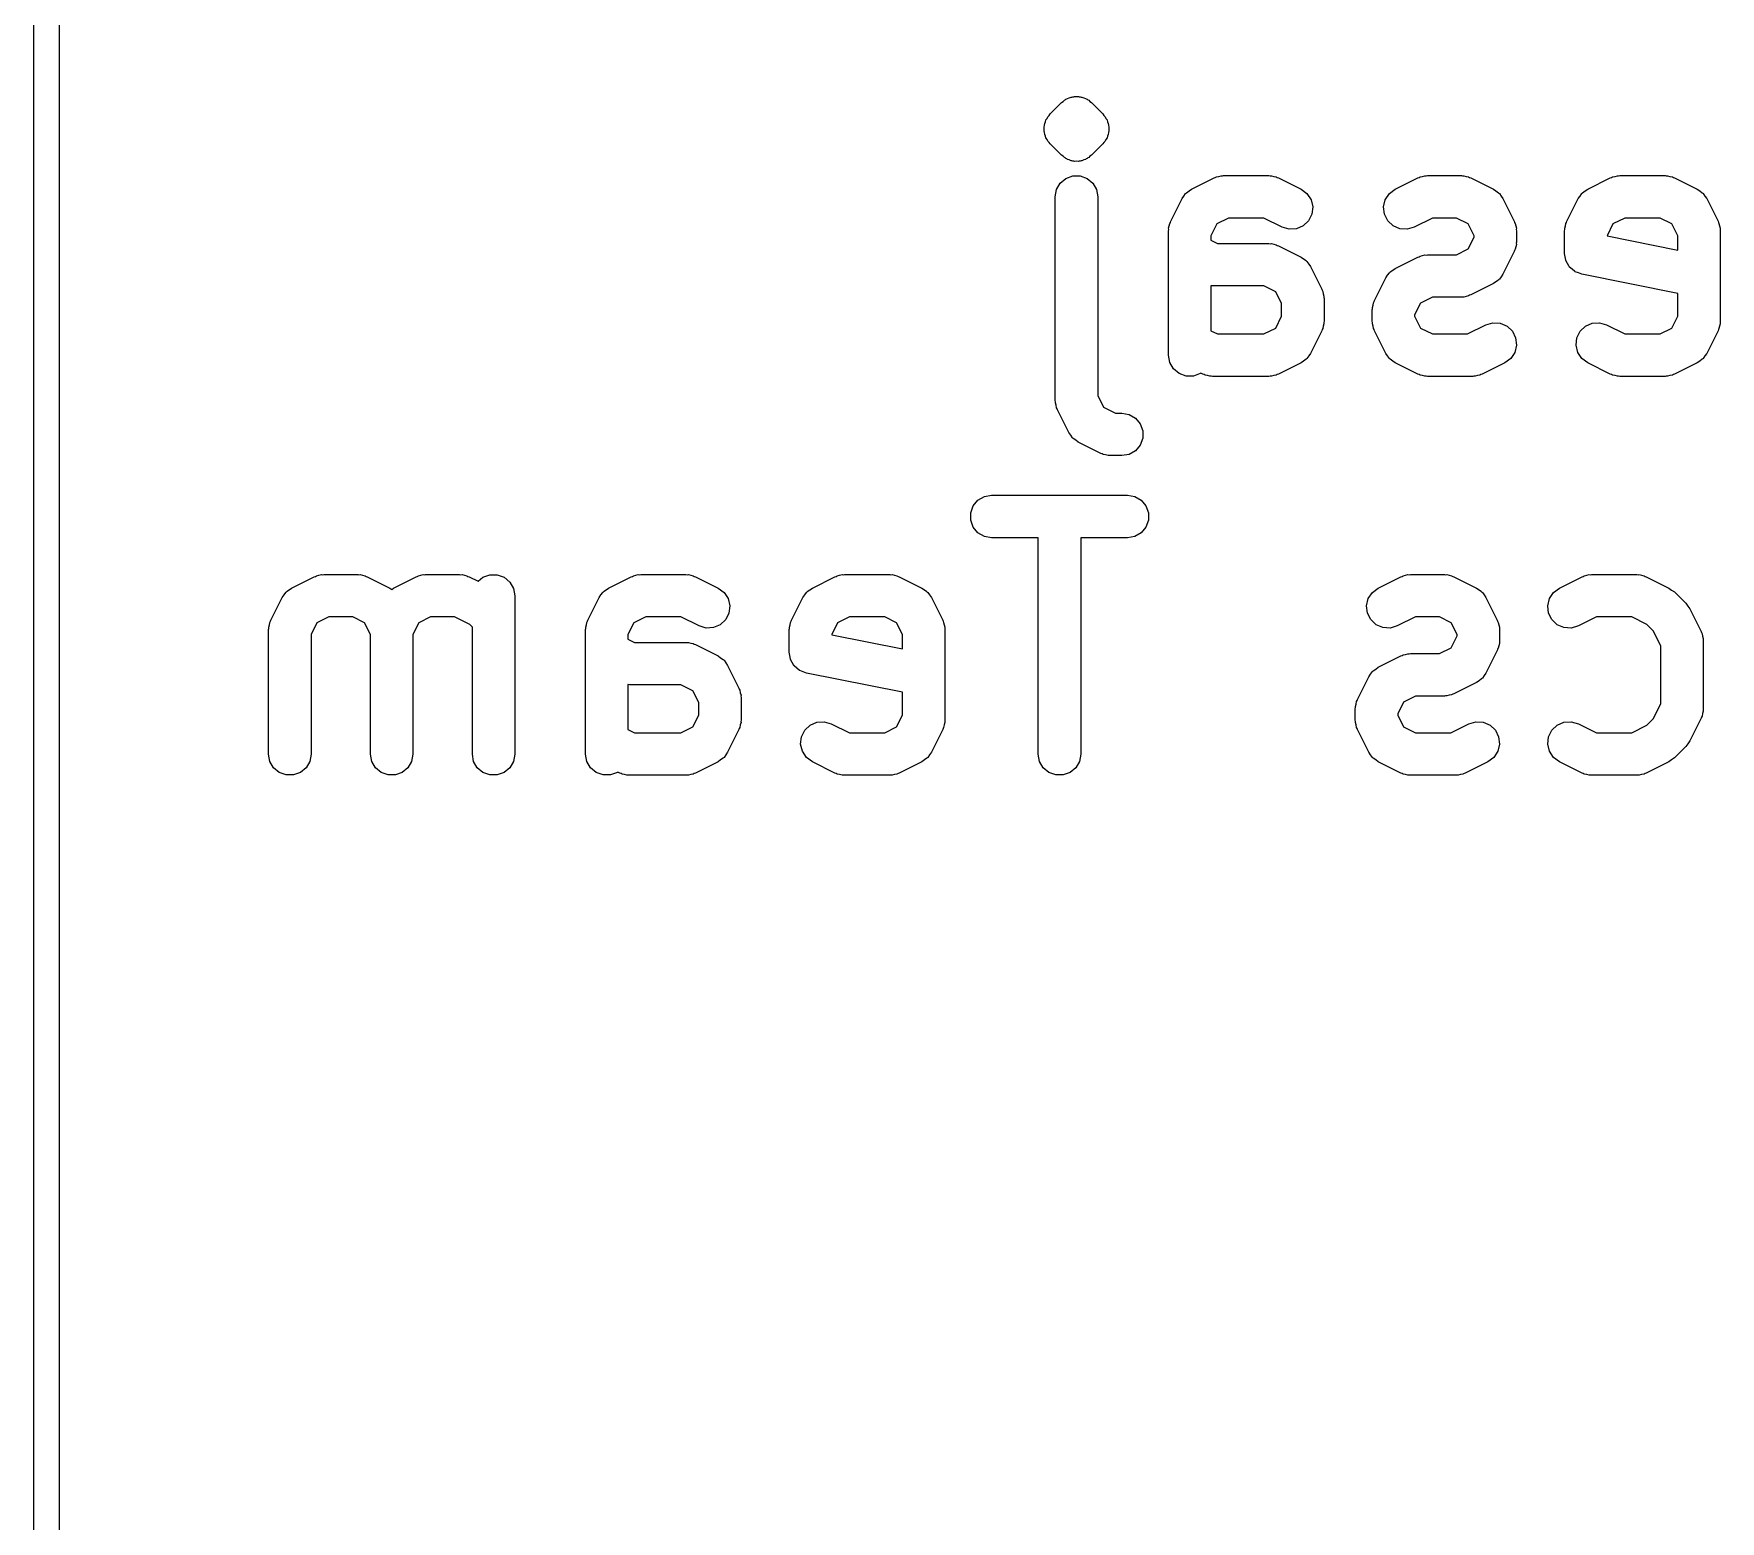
# Model space of a CAD drawing. Extents: x -0.1 to 50.1, y -70.1 to 0.1.
# Drawn here: x 9.43 to 19.36, y -17.45 to -8.69 of the extents above; entities that cross this region are included whole.
import ezdxf

# ---------------------------------------------------------------- set-up
doc = ezdxf.new("R2010")
doc.units = 0
doc.header["$MEASUREMENT"] = 0
doc.layers.add('BLACK', color=7, linetype='CONTINUOUS')

msp = doc.modelspace()

# ---------------------------------------------------------------- linework, layer by layer
at = {"layer": 'BLACK', "linetype": 'CONTINUOUS'}
for p, q in [((9.425, -17.9946), (9.425, -2.79344)), ((9.575, -2.80452), (9.575, -18.0066)), ((15.4116, -9.16161), (15.4783, -9.09494)), ((15.4783, -9.09494), (15.4872, -9.08867)), ((15.4872, -9.08867), (15.495, -9.08094)), ((15.495, -9.08094), (15.5, -9.07861)), ((15.5, -9.07861), (15.5042, -9.07508)), ((15.5042, -9.07508), (15.5093, -9.0732)), ((15.5093, -9.0732), (15.5138, -9.07004)), ((15.5138, -9.07004), (15.5244, -9.06721)), ((15.5244, -9.06721), (15.5343, -9.06259)), ((15.5343, -9.06259), (15.5398, -9.06211)), ((15.5398, -9.06211), (15.545, -9.06023)), ((15.545, -9.06023), (15.5505, -9.06023)), ((15.5505, -9.06023), (15.5558, -9.05881)), ((15.5558, -9.05881), (15.5667, -9.05976)), ((15.5667, -9.05976), (15.5776, -9.05881)), ((15.5776, -9.05881), (15.5829, -9.06023)), ((15.5829, -9.06023), (15.5884, -9.06023)), ((15.5884, -9.06023), (15.5935, -9.06211)), ((15.5935, -9.06211), (15.599, -9.06259)), ((15.599, -9.06259), (15.6089, -9.06721)), ((15.6089, -9.06721), (15.6195, -9.07004)), ((15.6195, -9.07004), (15.624, -9.0732)), ((15.624, -9.0732), (15.6292, -9.07508)), ((15.6292, -9.07508), (15.6334, -9.07861)), ((15.6334, -9.07861), (15.6384, -9.08094)), ((15.6384, -9.08094), (15.6461, -9.08868)), ((15.6461, -9.08868), (15.6551, -9.09494)), ((15.6551, -9.09494), (15.7217, -9.16161)), ((15.3755, -9.23911), (15.3783, -9.22854)), ((15.3783, -9.22854), (15.3793, -9.21765)), ((15.3793, -9.21765), (15.3839, -9.20774)), ((15.3839, -9.20774), (15.3867, -9.19717)), ((15.3867, -9.19717), (15.393, -9.18821)), ((15.393, -9.18821), (15.3976, -9.1783)), ((15.3976, -9.1783), (15.4053, -9.17057)), ((15.4053, -9.17057), (15.4116, -9.16161)), ((15.7217, -9.16161), (15.728, -9.17057)), ((15.728, -9.17057), (15.7357, -9.1783)), ((15.7357, -9.1783), (15.7403, -9.18821)), ((15.7403, -9.18821), (15.7466, -9.19717)), ((15.7466, -9.19717), (15.7495, -9.20774)), ((15.7495, -9.20774), (15.7541, -9.21765)), ((15.7541, -9.21765), (15.755, -9.22854)), ((15.755, -9.22854), (15.7579, -9.23911)), ((15.3764, -9.25), (15.3755, -9.23911)), ((15.3755, -9.26089), (15.3764, -9.25)), ((15.3783, -9.27146), (15.3755, -9.26089)), ((15.3793, -9.28235), (15.3783, -9.27146)), ((15.3839, -9.29226), (15.3793, -9.28235)), ((15.3867, -9.30283), (15.3839, -9.29226)), ((15.393, -9.31179), (15.3867, -9.30283)), ((15.3976, -9.3217), (15.393, -9.31179)), ((15.4053, -9.32943), (15.3976, -9.3217)), ((15.4116, -9.33839), (15.4053, -9.32943)), ((15.728, -9.32943), (15.7217, -9.33839)), ((15.7357, -9.3217), (15.728, -9.32943)), ((15.7403, -9.31179), (15.7357, -9.3217)), ((15.7466, -9.30283), (15.7403, -9.31179)), ((15.7495, -9.29226), (15.7466, -9.30283)), ((15.7541, -9.28235), (15.7495, -9.29226)), ((15.755, -9.27146), (15.7541, -9.28235)), ((15.7579, -9.2609), (15.755, -9.27146)), ((15.7579, -9.23911), (15.7569, -9.25)), ((15.7569, -9.25), (15.7579, -9.2609)), ((15.4783, -9.40505), (15.4116, -9.33839)), ((15.4872, -9.41133), (15.4783, -9.40505)), ((15.495, -9.41906), (15.4872, -9.41133)), ((15.5, -9.42138), (15.495, -9.41906)), ((15.5042, -9.42492), (15.5, -9.42138)), ((15.5093, -9.4268), (15.5042, -9.42492)), ((15.5138, -9.42995), (15.5093, -9.4268)), ((15.5244, -9.43279), (15.5138, -9.42995)), ((15.5343, -9.43741), (15.5244, -9.43279)), ((15.6089, -9.43279), (15.599, -9.43741)), ((15.6195, -9.42996), (15.6089, -9.43279)), ((15.624, -9.4268), (15.6195, -9.42996)), ((15.6292, -9.42492), (15.624, -9.4268)), ((15.6334, -9.42138), (15.6292, -9.42492)), ((15.6384, -9.41906), (15.6334, -9.42138)), ((15.6461, -9.41133), (15.6384, -9.41906)), ((15.6551, -9.40505), (15.6461, -9.41133)), ((15.7217, -9.33839), (15.6551, -9.40505)), ((15.5042, -9.54175), (15.545, -9.5269)), ((15.5398, -9.43788), (15.5343, -9.43741)), ((15.545, -9.43977), (15.5398, -9.43788)), ((15.5505, -9.43977), (15.545, -9.43977)), ((15.545, -9.5269), (15.5884, -9.5269)), ((15.5558, -9.44119), (15.5505, -9.43977)), ((15.5667, -9.44024), (15.5558, -9.44119)), ((15.5776, -9.44119), (15.5667, -9.44024)), ((15.5829, -9.43977), (15.5776, -9.44119)), ((15.5884, -9.43977), (15.5829, -9.43977)), ((15.5935, -9.43789), (15.5884, -9.43977)), ((15.5884, -9.5269), (15.6292, -9.54175)), ((15.599, -9.43741), (15.5935, -9.43789)), ((16.3843, -9.53614), (16.3906, -9.53254)), ((16.3906, -9.53254), (16.405, -9.52999)), ((16.405, -9.52999), (16.419, -9.52582)), ((16.419, -9.52582), (16.4262, -9.52625)), ((16.4262, -9.52625), (16.4333, -9.525)), ((16.4333, -9.525), (16.7, -9.525)), ((16.7, -9.525), (16.7071, -9.52625)), ((16.7071, -9.52625), (16.7143, -9.52582)), ((16.7143, -9.52582), (16.7283, -9.52999)), ((16.7283, -9.52999), (16.7428, -9.53254)), ((16.7428, -9.53254), (16.749, -9.53614)), ((17.5843, -9.53614), (17.5906, -9.53254)), ((17.5906, -9.53254), (17.605, -9.52999)), ((17.605, -9.52999), (17.619, -9.52582)), ((17.619, -9.52582), (17.6262, -9.52625)), ((17.6262, -9.52625), (17.6333, -9.525)), ((17.6333, -9.525), (17.8333, -9.525)), ((17.8333, -9.525), (17.8404, -9.52625)), ((17.8404, -9.52625), (17.8476, -9.52582)), ((17.8476, -9.52582), (17.8617, -9.52999)), ((17.8617, -9.52999), (17.8761, -9.53254)), ((17.8761, -9.53254), (17.8823, -9.53614)), ((18.7177, -9.53614), (18.7239, -9.53254)), ((18.7239, -9.53254), (18.7383, -9.52999)), ((18.7383, -9.52999), (18.7524, -9.52582)), ((18.7524, -9.52582), (18.7596, -9.52625)), ((18.7596, -9.52625), (18.7667, -9.525)), ((18.7667, -9.525), (19.0333, -9.525)), ((19.0333, -9.525), (19.0404, -9.52625)), ((19.0404, -9.52625), (19.0476, -9.52582)), ((19.0476, -9.52582), (19.0617, -9.52999)), ((19.0617, -9.52999), (19.0761, -9.53254)), ((19.0761, -9.53254), (19.0823, -9.53614)), ((15.4417, -9.65), (15.4492, -9.60725)), ((15.4492, -9.60725), (15.4709, -9.56965)), ((15.4709, -9.56965), (15.5042, -9.54175)), ((15.6292, -9.54175), (15.6624, -9.56965)), ((15.6624, -9.56965), (15.6841, -9.60725)), ((15.6841, -9.60725), (15.6917, -9.65)), ((16.1991, -9.64604), (16.2092, -9.63072)), ((16.2092, -9.63072), (16.212, -9.62867)), ((16.212, -9.62867), (16.2141, -9.6259)), ((16.2141, -9.6259), (16.2294, -9.61579)), ((16.2294, -9.61579), (16.2441, -9.60486)), ((16.2441, -9.60486), (16.3774, -9.5382)), ((16.3774, -9.5382), (16.3843, -9.53614)), ((16.749, -9.53614), (16.7559, -9.5382)), ((16.7559, -9.5382), (16.8892, -9.60486)), ((16.8892, -9.60486), (16.9241, -9.63072)), ((16.9241, -9.63072), (16.948, -9.66695)), ((17.3853, -9.66695), (17.4092, -9.63072)), ((17.4092, -9.63072), (17.4441, -9.60486)), ((17.4441, -9.60486), (17.5774, -9.5382)), ((17.5774, -9.5382), (17.5843, -9.53614)), ((17.8823, -9.53614), (17.8892, -9.5382)), ((17.8892, -9.5382), (18.0226, -9.60486)), ((18.0226, -9.60486), (18.0373, -9.61579)), ((18.0373, -9.61579), (18.0526, -9.6259)), ((18.0526, -9.6259), (18.0547, -9.62867)), ((18.0547, -9.62867), (18.0574, -9.63072)), ((18.0574, -9.63072), (18.0675, -9.64604)), ((18.5325, -9.64604), (18.5426, -9.63072)), ((18.5426, -9.63072), (18.5453, -9.62867)), ((18.5453, -9.62867), (18.5474, -9.6259)), ((18.5474, -9.6259), (18.5627, -9.61579)), ((18.5627, -9.61579), (18.5774, -9.60486)), ((18.5774, -9.60486), (18.7108, -9.5382)), ((18.7108, -9.5382), (18.7177, -9.53614)), ((19.0823, -9.53614), (19.0892, -9.5382)), ((19.0892, -9.5382), (19.2226, -9.60486)), ((19.2226, -9.60486), (19.2373, -9.61579)), ((19.2373, -9.61579), (19.2526, -9.6259)), ((19.2526, -9.6259), (19.2547, -9.62867)), ((19.2547, -9.62867), (19.2574, -9.63072)), ((19.2574, -9.63072), (19.2675, -9.64604)), ((15.4417, -10.85), (15.4417, -9.65)), ((15.6917, -9.65), (15.6917, -10.8205)), ((16.1215, -9.7941), (16.1882, -9.66076)), ((16.1882, -9.66076), (16.1991, -9.64604)), ((16.948, -9.66695), (16.9581, -9.70918)), ((16.9581, -9.70918), (16.9531, -9.7523)), ((17.3752, -9.70918), (17.3853, -9.66695)), ((17.3802, -9.7523), (17.3752, -9.70918)), ((18.0675, -9.64604), (18.0785, -9.66076)), ((18.0785, -9.66076), (18.1451, -9.7941)), ((18.4549, -9.7941), (18.5215, -9.66076)), ((18.5215, -9.66076), (18.5325, -9.64604)), ((19.2675, -9.64604), (19.2785, -9.66076)), ((19.2785, -9.66076), (19.3451, -9.7941)), ((16.1092, -9.83571), (16.1133, -9.82167)), ((16.1133, -9.82167), (16.1159, -9.80725)), ((16.1159, -9.80725), (16.1195, -9.801)), ((16.1195, -9.801), (16.1215, -9.7941)), ((16.3932, -9.80984), (16.3583, -9.87951)), ((16.4628, -9.775), (16.3932, -9.80984)), ((16.6705, -9.775), (16.4628, -9.775)), ((16.7774, -9.82847), (16.6705, -9.775)), ((16.819, -9.84085), (16.7774, -9.82847)), ((16.9022, -9.82098), (16.8624, -9.83825)), ((16.9337, -9.79113), (16.9022, -9.82098)), ((16.9531, -9.7523), (16.9337, -9.79113)), ((17.3996, -9.79113), (17.3802, -9.7523)), ((17.4311, -9.82098), (17.3996, -9.79113)), ((17.471, -9.83824), (17.4311, -9.82098)), ((17.5559, -9.82847), (17.5143, -9.84085)), ((17.6628, -9.775), (17.5559, -9.82847)), ((17.8038, -9.775), (17.6628, -9.775)), ((17.8735, -9.80984), (17.8038, -9.775)), ((17.9083, -9.87951), (17.8735, -9.80984)), ((18.1451, -9.7941), (18.1472, -9.801)), ((18.1472, -9.801), (18.1508, -9.80725)), ((18.1508, -9.80725), (18.1533, -9.82167)), ((18.1533, -9.82167), (18.1575, -9.83571)), ((18.4425, -9.83571), (18.4467, -9.82167)), ((18.4467, -9.82167), (18.4492, -9.80725)), ((18.4492, -9.80725), (18.4528, -9.801)), ((18.4528, -9.801), (18.4549, -9.7941)), ((18.7265, -9.80984), (18.6917, -9.87951)), ((18.7962, -9.775), (18.7265, -9.80984)), ((19.0038, -9.775), (18.7962, -9.775)), ((19.0735, -9.80984), (19.0038, -9.775)), ((19.1083, -9.87951), (19.0735, -9.80984)), ((19.3451, -9.7941), (19.3472, -9.801)), ((19.3472, -9.801), (19.3508, -9.80725)), ((19.3508, -9.80725), (19.3533, -9.82167)), ((19.3533, -9.82167), (19.3575, -9.83571)), ((16.1083, -9.85), (16.1096, -9.8429)), ((16.1083, -10.5833), (16.1083, -9.85)), ((16.1096, -9.8429), (16.1092, -9.83571)), ((16.3583, -9.87951), (16.3583, -9.90608)), ((16.3583, -9.90608), (16.3962, -9.925)), ((16.3962, -9.925), (16.7, -9.925)), ((16.7, -9.925), (16.7071, -9.92625)), ((16.7071, -9.92625), (16.7143, -9.92582)), ((16.7143, -9.92582), (16.7283, -9.92999)), ((16.7283, -9.92999), (16.7428, -9.93254)), ((16.7428, -9.93254), (16.749, -9.93614)), ((16.8624, -9.83825), (16.819, -9.84085)), ((17.5143, -9.84085), (17.471, -9.83824)), ((17.8735, -9.95683), (17.9083, -9.88716)), ((17.9083, -9.88716), (17.9083, -9.87951)), ((18.1575, -9.93096), (18.1533, -9.94499)), ((18.1575, -9.83571), (18.1571, -9.84291)), ((18.1571, -9.84291), (18.1583, -9.85)), ((18.1583, -9.91667), (18.1571, -9.92376)), ((18.1571, -9.92376), (18.1575, -9.93096)), ((18.1583, -9.85), (18.1583, -9.91667)), ((18.4417, -9.85), (18.4429, -9.8429)), ((18.4417, -9.98333), (18.4417, -9.85)), ((18.4429, -9.8429), (18.4425, -9.83571)), ((18.6917, -9.87951), (18.6917, -9.88086)), ((18.6917, -9.88086), (19.1083, -9.96419)), ((19.1083, -9.96419), (19.1083, -9.87951)), ((19.3575, -9.83571), (19.3571, -9.84291)), ((19.3571, -9.84291), (19.3583, -9.85)), ((19.3583, -9.85), (19.3583, -10.3833)), ((16.749, -9.93614), (16.7559, -9.9382)), ((16.7559, -9.9382), (16.8892, -10.0049)), ((16.8892, -10.0049), (16.904, -10.0158)), ((16.904, -10.0158), (16.9193, -10.0259)), ((16.9193, -10.0259), (16.9213, -10.0287)), ((16.9213, -10.0287), (16.9241, -10.0307)), ((16.9241, -10.0307), (16.9342, -10.046)), ((17.4441, -10.0715), (17.5774, -10.0049)), ((17.5774, -10.0049), (17.5843, -10.0028)), ((17.5843, -10.0028), (17.5906, -9.9992)), ((17.5906, -9.9992), (17.605, -9.99666)), ((17.605, -9.99666), (17.619, -9.99249)), ((17.619, -9.99249), (17.6262, -9.99292)), ((17.6262, -9.99292), (17.6333, -9.99167)), ((17.6333, -9.99167), (17.8038, -9.99167)), ((17.8038, -9.99167), (17.8735, -9.95683)), ((18.1451, -9.97257), (18.0785, -10.1059)), ((18.1472, -9.96566), (18.1451, -9.97257)), ((18.1508, -9.95942), (18.1472, -9.96566)), ((18.1533, -9.94499), (18.1508, -9.95942)), ((18.4452, -10.0033), (18.4417, -9.98333)), ((18.4483, -10.0234), (18.4452, -10.0033)), ((18.449, -10.0247), (18.4483, -10.0234)), ((18.4492, -10.0261), (18.449, -10.0247)), ((18.4594, -10.0437), (18.4492, -10.0261)), ((16.9342, -10.046), (16.9451, -10.0608)), ((16.9451, -10.0608), (17.0118, -10.1941)), ((17.3215, -10.2608), (17.3882, -10.1274)), ((17.3882, -10.1274), (17.3991, -10.1127)), ((17.3991, -10.1127), (17.4092, -10.0974)), ((17.4092, -10.0974), (17.412, -10.0953)), ((17.412, -10.0953), (17.4141, -10.0926)), ((17.4141, -10.0926), (17.4294, -10.0825)), ((17.4294, -10.0825), (17.4441, -10.0715)), ((18.0675, -10.1206), (18.0574, -10.1359)), ((18.0785, -10.1059), (18.0675, -10.1206)), ((18.4691, -10.0615), (18.4594, -10.0437)), ((18.4702, -10.0624), (18.4691, -10.0615)), ((18.4709, -10.0637), (18.4702, -10.0624)), ((18.4864, -10.0767), (18.4709, -10.0637)), ((18.5017, -10.0901), (18.4864, -10.0767)), ((18.5031, -10.0907), (18.5017, -10.0901)), ((18.5042, -10.0916), (18.5031, -10.0907)), ((18.5232, -10.0985), (18.5042, -10.0916)), ((18.5422, -10.1059), (18.5232, -10.0985)), ((19.1083, -10.2191), (18.5422, -10.1059)), ((16.3596, -10.1737), (16.3583, -10.1738)), ((16.3583, -10.1738), (16.3583, -10.4394)), ((16.3667, -10.175), (16.3596, -10.1737)), ((16.6705, -10.175), (16.3667, -10.175)), ((16.7402, -10.2098), (16.6705, -10.175)), ((16.775, -10.2795), (16.7402, -10.2098)), ((17.0118, -10.1941), (17.0139, -10.201)), ((17.0139, -10.201), (17.0175, -10.2072)), ((17.0175, -10.2072), (17.02, -10.2217)), ((17.02, -10.2217), (17.0242, -10.2357)), ((17.8823, -10.2305), (17.8761, -10.2341)), ((17.8892, -10.2285), (17.8823, -10.2305)), ((18.0226, -10.1618), (17.8892, -10.2285)), ((18.0373, -10.1509), (18.0226, -10.1618)), ((18.0526, -10.1408), (18.0373, -10.1509)), ((18.0547, -10.138), (18.0526, -10.1408)), ((18.0574, -10.1359), (18.0547, -10.138)), ((19.1083, -10.3538), (19.1083, -10.2191)), ((16.775, -10.3538), (16.775, -10.2795)), ((17.0242, -10.2357), (17.0237, -10.2429)), ((17.0237, -10.2429), (17.025, -10.25)), ((17.025, -10.25), (17.025, -10.3833)), ((17.3083, -10.3167), (17.3096, -10.3096)), ((17.3083, -10.3833), (17.3083, -10.3167)), ((17.3092, -10.3024), (17.3133, -10.2883)), ((17.3096, -10.3096), (17.3092, -10.3024)), ((17.3133, -10.2883), (17.3159, -10.2739)), ((17.3159, -10.2739), (17.3195, -10.2677)), ((17.3195, -10.2677), (17.3215, -10.2608)), ((17.5932, -10.2765), (17.5583, -10.3462)), ((17.6628, -10.2417), (17.5932, -10.2765)), ((17.8333, -10.2417), (17.6628, -10.2417)), ((17.8404, -10.2404), (17.8333, -10.2417)), ((17.8476, -10.2408), (17.8404, -10.2404)), ((17.8617, -10.2367), (17.8476, -10.2408)), ((17.8761, -10.2341), (17.8617, -10.2367)), ((16.6705, -10.4583), (16.7402, -10.4235)), ((16.7402, -10.4235), (16.775, -10.3538)), ((17.0175, -10.4261), (17.0139, -10.4323)), ((17.02, -10.4117), (17.0175, -10.4261)), ((17.0242, -10.3976), (17.02, -10.4117)), ((17.025, -10.3833), (17.0237, -10.3904)), ((17.0237, -10.3904), (17.0242, -10.3976)), ((17.3096, -10.3904), (17.3083, -10.3833)), ((17.3092, -10.3976), (17.3096, -10.3904)), ((17.3133, -10.4117), (17.3092, -10.3976)), ((17.3159, -10.4261), (17.3133, -10.4117)), ((17.3195, -10.4323), (17.3159, -10.4261)), ((17.5583, -10.3462), (17.5583, -10.3538)), ((17.5583, -10.3538), (17.5932, -10.4235)), ((17.5932, -10.4235), (17.6628, -10.4583)), ((17.8705, -10.4583), (17.9774, -10.4049)), ((17.9774, -10.4049), (18.019, -10.3925)), ((18.019, -10.3925), (18.0624, -10.3951)), ((18.0624, -10.3951), (18.1022, -10.4124)), ((18.1022, -10.4124), (18.1337, -10.4422)), ((18.5329, -10.4422), (18.5645, -10.4124)), ((18.5645, -10.4124), (18.6043, -10.3951)), ((18.6043, -10.3951), (18.6476, -10.3925)), ((18.6476, -10.3925), (18.6892, -10.4049)), ((18.6892, -10.4049), (18.7962, -10.4583)), ((19.0038, -10.4583), (19.0735, -10.4235)), ((19.0735, -10.4235), (19.1083, -10.3538)), ((19.3508, -10.4261), (19.3472, -10.4323)), ((19.3533, -10.4117), (19.3508, -10.4261)), ((19.3575, -10.3976), (19.3533, -10.4117)), ((19.3583, -10.3833), (19.3571, -10.3904)), ((19.3571, -10.3904), (19.3575, -10.3976)), ((16.3583, -10.4394), (16.3962, -10.4583)), ((16.3962, -10.4583), (16.6705, -10.4583)), ((17.0118, -10.4392), (16.9451, -10.5726)), ((17.0139, -10.4323), (17.0118, -10.4392)), ((17.3215, -10.4392), (17.3195, -10.4323)), ((17.3882, -10.5726), (17.3215, -10.4392)), ((17.6628, -10.4583), (17.8705, -10.4583)), ((18.1337, -10.4422), (18.1531, -10.481)), ((18.1581, -10.5242), (18.148, -10.5664)), ((18.1531, -10.481), (18.1581, -10.5242)), ((18.5086, -10.5242), (18.5135, -10.481)), ((18.5186, -10.5664), (18.5086, -10.5242)), ((18.5135, -10.481), (18.5329, -10.4422)), ((18.7962, -10.4583), (19.0038, -10.4583)), ((19.3451, -10.4392), (19.2785, -10.5726)), ((19.3472, -10.4323), (19.3451, -10.4392)), ((16.1159, -10.6261), (16.1083, -10.5833)), ((16.1376, -10.6637), (16.1159, -10.6261)), ((16.8892, -10.6285), (16.7559, -10.6951)), ((16.904, -10.6175), (16.8892, -10.6285)), ((16.9193, -10.6074), (16.904, -10.6175)), ((16.9213, -10.6047), (16.9193, -10.6074)), ((16.9241, -10.6026), (16.9213, -10.6047)), ((16.9342, -10.5873), (16.9241, -10.6026)), ((16.9451, -10.5726), (16.9342, -10.5873)), ((17.3991, -10.5873), (17.3882, -10.5726)), ((17.4092, -10.6026), (17.3991, -10.5873)), ((17.412, -10.6047), (17.4092, -10.6026)), ((17.4141, -10.6074), (17.412, -10.6047)), ((17.4294, -10.6175), (17.4141, -10.6074)), ((17.4441, -10.6285), (17.4294, -10.6175)), ((17.5774, -10.6951), (17.4441, -10.6285)), ((18.0892, -10.6285), (17.9559, -10.6951)), ((18.1241, -10.6026), (18.0892, -10.6285)), ((18.148, -10.5664), (18.1241, -10.6026)), ((18.5426, -10.6026), (18.5186, -10.5664)), ((18.5774, -10.6285), (18.5426, -10.6026)), ((18.7108, -10.6951), (18.5774, -10.6285)), ((19.2226, -10.6285), (19.0892, -10.6951)), ((19.2373, -10.6175), (19.2226, -10.6285)), ((19.2526, -10.6074), (19.2373, -10.6175)), ((19.2547, -10.6047), (19.2526, -10.6074)), ((19.2574, -10.6026), (19.2547, -10.6047)), ((19.2675, -10.5873), (19.2574, -10.6026)), ((19.2785, -10.5726), (19.2675, -10.5873)), ((16.1708, -10.6916), (16.1376, -10.6637)), ((16.2116, -10.7064), (16.1708, -10.6916)), ((16.255, -10.7064), (16.2116, -10.7064)), ((16.2958, -10.6916), (16.255, -10.7064)), ((16.2988, -10.6891), (16.2958, -10.6916)), ((16.3108, -10.6951), (16.2988, -10.6891)), ((16.3177, -10.6972), (16.3108, -10.6951)), ((16.3239, -10.7008), (16.3177, -10.6972)), ((16.3383, -10.7033), (16.3239, -10.7008)), ((16.3524, -10.7075), (16.3383, -10.7033)), ((16.3596, -10.7071), (16.3524, -10.7075)), ((16.3667, -10.7083), (16.3596, -10.7071)), ((16.7, -10.7083), (16.3667, -10.7083)), ((16.7071, -10.7071), (16.7, -10.7083)), ((16.7143, -10.7075), (16.7071, -10.7071)), ((16.7283, -10.7033), (16.7143, -10.7075)), ((16.7428, -10.7008), (16.7283, -10.7033)), ((16.749, -10.6972), (16.7428, -10.7008)), ((16.7559, -10.6951), (16.749, -10.6972)), ((17.5843, -10.6972), (17.5774, -10.6951)), ((17.5906, -10.7008), (17.5843, -10.6972)), ((17.605, -10.7033), (17.5906, -10.7008)), ((17.619, -10.7075), (17.605, -10.7033)), ((17.6262, -10.7071), (17.619, -10.7075)), ((17.6333, -10.7083), (17.6262, -10.7071)), ((17.9, -10.7083), (17.6333, -10.7083)), ((17.9071, -10.7071), (17.9, -10.7083)), ((17.9143, -10.7075), (17.9071, -10.7071)), ((17.9283, -10.7033), (17.9143, -10.7075)), ((17.9428, -10.7008), (17.9283, -10.7033)), ((17.949, -10.6972), (17.9428, -10.7008)), ((17.9559, -10.6951), (17.949, -10.6972)), ((18.7177, -10.6972), (18.7108, -10.6951)), ((18.7239, -10.7008), (18.7177, -10.6972)), ((18.7383, -10.7033), (18.7239, -10.7008)), ((18.7524, -10.7075), (18.7383, -10.7033)), ((18.7596, -10.7071), (18.7524, -10.7075)), ((18.7667, -10.7083), (18.7596, -10.7071)), ((19.0333, -10.7083), (18.7667, -10.7083)), ((19.0404, -10.7071), (19.0333, -10.7083)), ((19.0476, -10.7075), (19.0404, -10.7071)), ((19.0617, -10.7033), (19.0476, -10.7075)), ((19.0761, -10.7008), (19.0617, -10.7033)), ((19.0823, -10.6972), (19.0761, -10.7008)), ((19.0892, -10.6951), (19.0823, -10.6972)), ((15.6917, -10.8205), (15.7265, -10.8902)), ((15.4429, -10.8571), (15.4417, -10.85)), ((15.4425, -10.8643), (15.4429, -10.8571)), ((15.4467, -10.8783), (15.4425, -10.8643)), ((15.4492, -10.8928), (15.4467, -10.8783)), ((15.4528, -10.899), (15.4492, -10.8928)), ((15.4549, -10.9059), (15.4528, -10.899)), ((15.5215, -11.0392), (15.4549, -10.9059)), ((15.7265, -10.8902), (15.7962, -10.925)), ((15.7962, -10.925), (15.8333, -10.925)), ((15.8333, -10.925), (15.8761, -10.9325)), ((15.8761, -10.9325), (15.9137, -10.9542)), ((15.9137, -10.9542), (15.9416, -10.9875)), ((15.9416, -10.9875), (15.9564, -11.0283)), ((15.5325, -11.054), (15.5215, -11.0392)), ((15.5426, -11.0693), (15.5325, -11.054)), ((15.5453, -11.0713), (15.5426, -11.0693)), ((15.5474, -11.0741), (15.5453, -11.0713)), ((15.5627, -11.0842), (15.5474, -11.0741)), ((15.5774, -11.0951), (15.5627, -11.0842)), ((15.7108, -11.1618), (15.5774, -11.0951)), ((15.9416, -11.1125), (15.9137, -11.1458)), ((15.9564, -11.0717), (15.9416, -11.1125)), ((15.9564, -11.0283), (15.9564, -11.0717)), ((15.7177, -11.1639), (15.7108, -11.1618)), ((15.7239, -11.1675), (15.7177, -11.1639)), ((15.7383, -11.17), (15.7239, -11.1675)), ((15.7524, -11.1742), (15.7383, -11.17)), ((15.7596, -11.1737), (15.7524, -11.1742)), ((15.7667, -11.175), (15.7596, -11.1737)), ((15.8333, -11.175), (15.7667, -11.175)), ((15.8761, -11.1675), (15.8333, -11.175)), ((15.9137, -11.1458), (15.8761, -11.1675)), ((14.9863, -11.4376), (15.0239, -11.4159)), ((15.0239, -11.4159), (15.0667, -11.4083)), ((15.0667, -11.4083), (15.8667, -11.4083)), ((15.8667, -11.4083), (15.9094, -11.4159)), ((15.9094, -11.4159), (15.947, -11.4376)), ((14.9436, -11.5116), (14.9584, -11.4708)), ((14.9436, -11.555), (14.9436, -11.5116)), ((14.9584, -11.4708), (14.9863, -11.4376)), ((15.947, -11.4376), (15.9749, -11.4708)), ((15.9749, -11.4708), (15.9898, -11.5116)), ((15.9898, -11.5116), (15.9898, -11.555)), ((14.9584, -11.5958), (14.9436, -11.555)), ((14.9863, -11.6291), (14.9584, -11.5958)), ((15.9749, -11.5958), (15.947, -11.6291)), ((15.9898, -11.555), (15.9749, -11.5958)), ((15.0239, -11.6508), (14.9863, -11.6291)), ((15.0667, -11.6583), (15.0239, -11.6508)), ((15.3417, -11.6583), (15.0667, -11.6583)), ((15.3417, -12.9333), (15.3417, -11.6583)), ((15.8667, -11.6583), (15.5917, -11.6583)), ((15.5917, -11.6583), (15.5917, -12.9333)), ((15.9094, -11.6508), (15.8667, -11.6583)), ((15.947, -11.6291), (15.9094, -11.6508)), ((10.9441, -11.9549), (11.0774, -11.8882)), ((11.0774, -11.8882), (11.0843, -11.8861)), ((11.0843, -11.8861), (11.0906, -11.8825)), ((11.0906, -11.8825), (11.105, -11.88)), ((11.105, -11.88), (11.119, -11.8758)), ((11.119, -11.8758), (11.1262, -11.8763)), ((11.1262, -11.8763), (11.1333, -11.875)), ((11.1333, -11.875), (11.3333, -11.875)), ((11.3333, -11.875), (11.3404, -11.8763)), ((11.3404, -11.8763), (11.3476, -11.8758)), ((11.3476, -11.8758), (11.3617, -11.88)), ((11.3617, -11.88), (11.3761, -11.8825)), ((11.3761, -11.8825), (11.3823, -11.8861)), ((11.3823, -11.8861), (11.3892, -11.8882)), ((11.3892, -11.8882), (11.5226, -11.9549)), ((11.5441, -11.9549), (11.6774, -11.8882)), ((11.6774, -11.8882), (11.6843, -11.8861)), ((11.6843, -11.8861), (11.6906, -11.8825)), ((11.6906, -11.8825), (11.705, -11.88)), ((11.705, -11.88), (11.719, -11.8758)), ((11.719, -11.8758), (11.7262, -11.8763)), ((11.7262, -11.8763), (11.7333, -11.875)), ((11.7333, -11.875), (11.9333, -11.875)), ((11.9333, -11.875), (11.9404, -11.8763)), ((11.9404, -11.8763), (11.9476, -11.8758)), ((11.9476, -11.8758), (11.9617, -11.88)), ((11.9617, -11.88), (11.9761, -11.8825)), ((11.9761, -11.8825), (11.9823, -11.8861)), ((11.9823, -11.8861), (11.9892, -11.8882)), ((11.9892, -11.8882), (12.043, -11.9151)), ((12.043, -11.9151), (12.0708, -11.8917)), ((12.0708, -11.8917), (12.1116, -11.8769)), ((12.1116, -11.8769), (12.155, -11.8769)), ((12.155, -11.8769), (12.1958, -11.8917)), ((12.1958, -11.8917), (12.2291, -11.9197)), ((12.2291, -11.9197), (12.2508, -11.9572)), ((12.8108, -11.9549), (12.9441, -11.8882)), ((12.9441, -11.8882), (12.951, -11.8861)), ((12.951, -11.8861), (12.9572, -11.8825)), ((12.9572, -11.8825), (12.9717, -11.88)), ((12.9717, -11.88), (12.9857, -11.8758)), ((12.9857, -11.8758), (12.9929, -11.8763)), ((12.9929, -11.8763), (13, -11.875)), ((13, -11.875), (13.2667, -11.875)), ((13.2667, -11.875), (13.2738, -11.8763)), ((13.2738, -11.8763), (13.281, -11.8758)), ((13.281, -11.8758), (13.295, -11.88)), ((13.295, -11.88), (13.3094, -11.8825)), ((13.3094, -11.8825), (13.3157, -11.8861)), ((13.3157, -11.8861), (13.3226, -11.8882)), ((13.3226, -11.8882), (13.4559, -11.9549)), ((14.0108, -11.9549), (14.1441, -11.8882)), ((14.1441, -11.8882), (14.151, -11.8861)), ((14.151, -11.8861), (14.1572, -11.8825)), ((14.1572, -11.8825), (14.1717, -11.88)), ((14.1717, -11.88), (14.1857, -11.8758)), ((14.1857, -11.8758), (14.1929, -11.8763)), ((14.1929, -11.8763), (14.2, -11.875)), ((14.2, -11.875), (14.4667, -11.875)), ((14.4667, -11.875), (14.4738, -11.8763)), ((14.4738, -11.8763), (14.481, -11.8758)), ((14.481, -11.8758), (14.495, -11.88)), ((14.495, -11.88), (14.5094, -11.8825)), ((14.5094, -11.8825), (14.5157, -11.8861)), ((14.5157, -11.8861), (14.5226, -11.8882)), ((14.5226, -11.8882), (14.6559, -11.9549)), ((17.3441, -11.9549), (17.4774, -11.8882)), ((17.4774, -11.8882), (17.4843, -11.8861)), ((17.4843, -11.8861), (17.4906, -11.8825)), ((17.4906, -11.8825), (17.505, -11.88)), ((17.505, -11.88), (17.519, -11.8758)), ((17.519, -11.8758), (17.5262, -11.8763)), ((17.5262, -11.8763), (17.5333, -11.875)), ((17.5333, -11.875), (17.7333, -11.875)), ((17.7333, -11.875), (17.7404, -11.8763)), ((17.7404, -11.8763), (17.7476, -11.8758)), ((17.7476, -11.8758), (17.7617, -11.88)), ((17.7617, -11.88), (17.7761, -11.8825)), ((17.7761, -11.8825), (17.7823, -11.8861)), ((17.7823, -11.8861), (17.7892, -11.8882)), ((17.7892, -11.8882), (17.9226, -11.9549)), ((18.4108, -11.9549), (18.5441, -11.8882)), ((18.5441, -11.8882), (18.551, -11.8861)), ((18.551, -11.8861), (18.5572, -11.8825)), ((18.5572, -11.8825), (18.5717, -11.88)), ((18.5717, -11.88), (18.5857, -11.8758)), ((18.5857, -11.8758), (18.5929, -11.8763)), ((18.5929, -11.8763), (18.6, -11.875)), ((18.6, -11.875), (18.8667, -11.875)), ((18.8667, -11.875), (18.8738, -11.8763)), ((18.8738, -11.8763), (18.881, -11.8758)), ((18.881, -11.8758), (18.895, -11.88)), ((18.895, -11.88), (18.9094, -11.8825)), ((18.9094, -11.8825), (18.9157, -11.8861)), ((18.9157, -11.8861), (18.9226, -11.8882)), ((18.9226, -11.8882), (19.0559, -11.9549)), ((10.8215, -12.1441), (10.8882, -12.0108)), ((10.8882, -12.0108), (10.8991, -11.996)), ((10.8991, -11.996), (10.9092, -11.9807)), ((10.9092, -11.9807), (10.912, -11.9787)), ((10.912, -11.9787), (10.9141, -11.9759)), ((10.9141, -11.9759), (10.9294, -11.9658)), ((10.9294, -11.9658), (10.9441, -11.9549)), ((11.5226, -11.9549), (11.5333, -11.9628)), ((11.5333, -11.9628), (11.5441, -11.9549)), ((12.2508, -11.9572), (12.2583, -12)), ((12.2583, -12), (12.2583, -12.9333)), ((12.6882, -12.1441), (12.7549, -12.0108)), ((12.7549, -12.0108), (12.7658, -11.996)), ((12.7658, -11.996), (12.7759, -11.9807)), ((12.7759, -11.9807), (12.7787, -11.9787)), ((12.7787, -11.9787), (12.7807, -11.9759)), ((12.7807, -11.9759), (12.796, -11.9658)), ((12.796, -11.9658), (12.8108, -11.9549)), ((13.4559, -11.9549), (13.4908, -11.9807)), ((13.4908, -11.9807), (13.5147, -12.017)), ((13.5147, -12.017), (13.5248, -12.0592)), ((13.8882, -12.1441), (13.9549, -12.0108)), ((13.9549, -12.0108), (13.9658, -11.996)), ((13.9658, -11.996), (13.9759, -11.9807)), ((13.9759, -11.9807), (13.9787, -11.9787)), ((13.9787, -11.9787), (13.9807, -11.9759)), ((13.9807, -11.9759), (13.996, -11.9658)), ((13.996, -11.9658), (14.0108, -11.9549)), ((14.6559, -11.9549), (14.6706, -11.9658)), ((14.6706, -11.9658), (14.6859, -11.9759)), ((14.6859, -11.9759), (14.688, -11.9787)), ((14.688, -11.9787), (14.6908, -11.9807)), ((14.6908, -11.9807), (14.7009, -11.996)), ((14.7009, -11.996), (14.7118, -12.0108)), ((14.7118, -12.0108), (14.7785, -12.1441)), ((17.2752, -12.0592), (17.2853, -12.017)), ((17.2853, -12.017), (17.3092, -11.9807)), ((17.3092, -11.9807), (17.3441, -11.9549)), ((17.9226, -11.9549), (17.9373, -11.9658)), ((17.9373, -11.9658), (17.9526, -11.9759)), ((17.9526, -11.9759), (17.9547, -11.9787)), ((17.9547, -11.9787), (17.9574, -11.9807)), ((17.9574, -11.9807), (17.9675, -11.996)), ((17.9675, -11.996), (17.9785, -12.0108)), ((17.9785, -12.0108), (18.0451, -12.1441)), ((18.3419, -12.0592), (18.352, -12.017)), ((18.352, -12.017), (18.3759, -11.9807)), ((18.3759, -11.9807), (18.4108, -11.9549)), ((19.0559, -11.9549), (19.072, -11.9668)), ((19.072, -11.9668), (19.0884, -11.9783)), ((19.0884, -11.9783), (19.1551, -12.0449)), ((13.5198, -12.1023), (13.5004, -12.1411)), ((13.5248, -12.0592), (13.5198, -12.1023)), ((17.2802, -12.1023), (17.2752, -12.0592)), ((17.2996, -12.1411), (17.2802, -12.1023)), ((18.3469, -12.1023), (18.3419, -12.0592)), ((18.3663, -12.1411), (18.3469, -12.1023)), ((19.1551, -12.0449), (19.1665, -12.0614)), ((19.1665, -12.0614), (19.1785, -12.0774)), ((19.1785, -12.0774), (19.2451, -12.2108)), ((10.8083, -12.2), (10.8096, -12.1929)), ((10.8083, -12.9333), (10.8083, -12.2)), ((10.8092, -12.1857), (10.8133, -12.1717)), ((10.8096, -12.1929), (10.8092, -12.1857)), ((10.8133, -12.1717), (10.8159, -12.1572)), ((10.8159, -12.1572), (10.8195, -12.151)), ((10.8195, -12.151), (10.8215, -12.1441)), ((11.0932, -12.1598), (11.0583, -12.2295)), ((11.1628, -12.125), (11.0932, -12.1598)), ((11.3038, -12.125), (11.1628, -12.125)), ((11.3735, -12.1598), (11.3038, -12.125)), ((11.4083, -12.2295), (11.3735, -12.1598)), ((11.6932, -12.1598), (11.6583, -12.2295)), ((11.7628, -12.125), (11.6932, -12.1598)), ((11.9038, -12.125), (11.7628, -12.125)), ((11.9926, -12.1694), (11.9038, -12.125)), ((12.0083, -12.1851), (11.9926, -12.1694)), ((12.0083, -12.9333), (12.0083, -12.1851)), ((12.675, -12.2), (12.6763, -12.1929)), ((12.675, -12.9333), (12.675, -12.2)), ((12.6758, -12.1857), (12.68, -12.1717)), ((12.6763, -12.1929), (12.6758, -12.1857)), ((12.68, -12.1717), (12.6825, -12.1572)), ((12.6825, -12.1572), (12.6861, -12.151)), ((12.6861, -12.151), (12.6882, -12.1441)), ((12.9598, -12.1598), (12.925, -12.2295)), ((13.0295, -12.125), (12.9598, -12.1598)), ((13.2372, -12.125), (13.0295, -12.125)), ((13.3441, -12.1785), (13.2372, -12.125)), ((13.3857, -12.1908), (13.3441, -12.1785)), ((13.429, -12.1882), (13.3857, -12.1908)), ((13.4689, -12.171), (13.429, -12.1882)), ((13.5004, -12.1411), (13.4689, -12.171)), ((13.875, -12.2), (13.8763, -12.1929)), ((13.875, -12.3333), (13.875, -12.2)), ((13.8758, -12.1857), (13.88, -12.1717)), ((13.8763, -12.1929), (13.8758, -12.1857)), ((13.88, -12.1717), (13.8825, -12.1572)), ((13.8825, -12.1572), (13.8861, -12.151)), ((13.8861, -12.151), (13.8882, -12.1441)), ((14.1598, -12.1598), (14.125, -12.2295)), ((14.2295, -12.125), (14.1598, -12.1598)), ((14.4372, -12.125), (14.2295, -12.125)), ((14.5068, -12.1598), (14.4372, -12.125)), ((14.5417, -12.2295), (14.5068, -12.1598)), ((14.7785, -12.1441), (14.7805, -12.151)), ((14.7805, -12.151), (14.7841, -12.1572)), ((14.7841, -12.1572), (14.7867, -12.1717)), ((14.7867, -12.1717), (14.7908, -12.1857)), ((14.7908, -12.1857), (14.7904, -12.1929)), ((14.7904, -12.1929), (14.7917, -12.2)), ((14.7917, -12.2), (14.7917, -12.7333)), ((17.3311, -12.171), (17.2996, -12.1411)), ((17.371, -12.1882), (17.3311, -12.171)), ((17.4143, -12.1908), (17.371, -12.1882)), ((17.4559, -12.1785), (17.4143, -12.1908)), ((17.5628, -12.125), (17.4559, -12.1785)), ((17.7038, -12.125), (17.5628, -12.125)), ((17.7735, -12.1598), (17.7038, -12.125)), ((17.8083, -12.2295), (17.7735, -12.1598)), ((18.0451, -12.1441), (18.0472, -12.151)), ((18.0472, -12.151), (18.0508, -12.1572)), ((18.0508, -12.1572), (18.0533, -12.1717)), ((18.0533, -12.1717), (18.0575, -12.1857)), ((18.0575, -12.1857), (18.0571, -12.1929)), ((18.0571, -12.1929), (18.0583, -12.2)), ((18.0583, -12.2), (18.0583, -12.2667)), ((18.3978, -12.171), (18.3663, -12.1411)), ((18.4376, -12.1882), (18.3978, -12.171)), ((18.481, -12.1908), (18.4376, -12.1882)), ((18.5226, -12.1785), (18.481, -12.1908)), ((18.6295, -12.125), (18.5226, -12.1785)), ((18.8372, -12.125), (18.6295, -12.125)), ((18.926, -12.1694), (18.8372, -12.125)), ((18.9639, -12.2074), (18.926, -12.1694)), ((19.0083, -12.2962), (18.9639, -12.2074)), ((19.2451, -12.2108), (19.2472, -12.2177)), ((19.2472, -12.2177), (19.2508, -12.2239)), ((11.0583, -12.2295), (11.0583, -12.9333)), ((11.4083, -12.9333), (11.4083, -12.2295)), ((11.6583, -12.2295), (11.6583, -12.9333)), ((12.925, -12.2295), (12.925, -12.2561)), ((12.925, -12.2561), (12.9628, -12.275)), ((12.9628, -12.275), (13.2667, -12.275)), ((13.2667, -12.275), (13.2738, -12.2763)), ((13.2738, -12.2763), (13.281, -12.2758)), ((13.281, -12.2758), (13.295, -12.28)), ((13.295, -12.28), (13.3094, -12.2825)), ((13.3094, -12.2825), (13.3157, -12.2861)), ((13.3157, -12.2861), (13.3226, -12.2882)), ((13.3226, -12.2882), (13.4559, -12.3549)), ((14.125, -12.2295), (14.125, -12.2309)), ((14.125, -12.2309), (14.5417, -12.3142)), ((14.5417, -12.3142), (14.5417, -12.2295)), ((17.7038, -12.3417), (17.7735, -12.3068)), ((17.7735, -12.3068), (17.8083, -12.2372)), ((17.8083, -12.2372), (17.8083, -12.2295)), ((18.0472, -12.3157), (18.0451, -12.3226)), ((18.0508, -12.3094), (18.0472, -12.3157)), ((18.0533, -12.295), (18.0508, -12.3094)), ((18.0575, -12.281), (18.0533, -12.295)), ((18.0583, -12.2667), (18.0571, -12.2738)), ((18.0571, -12.2738), (18.0575, -12.281)), ((19.0083, -12.6372), (19.0083, -12.2962)), ((19.2508, -12.2239), (19.2533, -12.2383)), ((19.2533, -12.2383), (19.2575, -12.2524)), ((19.2575, -12.2524), (19.2571, -12.2596)), ((19.2571, -12.2596), (19.2583, -12.2667)), ((19.2583, -12.2667), (19.2583, -12.6667)), ((13.4559, -12.3549), (13.4706, -12.3658)), ((13.4706, -12.3658), (13.4859, -12.3759)), ((13.4859, -12.3759), (13.488, -12.3787)), ((13.488, -12.3787), (13.4908, -12.3807)), ((13.4908, -12.3807), (13.5009, -12.396)), ((13.5009, -12.396), (13.5118, -12.4108)), ((13.5118, -12.4108), (13.5785, -12.5441)), ((13.8785, -12.3533), (13.875, -12.3333)), ((13.8816, -12.3734), (13.8785, -12.3533)), ((13.8823, -12.3747), (13.8816, -12.3734)), ((13.8825, -12.3761), (13.8823, -12.3747)), ((13.8927, -12.3937), (13.8825, -12.3761)), ((13.9024, -12.4115), (13.8927, -12.3937)), ((13.9035, -12.4124), (13.9024, -12.4115)), ((13.9042, -12.4137), (13.9035, -12.4124)), ((13.9198, -12.4267), (13.9042, -12.4137)), ((17.3441, -12.4215), (17.4774, -12.3549)), ((17.4774, -12.3549), (17.4843, -12.3528)), ((17.4843, -12.3528), (17.4906, -12.3492)), ((17.4906, -12.3492), (17.505, -12.3467)), ((17.505, -12.3467), (17.519, -12.3425)), ((17.519, -12.3425), (17.5262, -12.3429)), ((17.5262, -12.3429), (17.5333, -12.3417)), ((17.5333, -12.3417), (17.7038, -12.3417)), ((18.0451, -12.3226), (17.9785, -12.4559)), ((13.935, -12.4401), (13.9198, -12.4267)), ((13.9364, -12.4407), (13.935, -12.4401)), ((13.9375, -12.4416), (13.9364, -12.4407)), ((13.9566, -12.4485), (13.9375, -12.4416)), ((13.9755, -12.4559), (13.9566, -12.4485)), ((14.5417, -12.5691), (13.9755, -12.4559)), ((17.2215, -12.6108), (17.2882, -12.4774)), ((17.2882, -12.4774), (17.2991, -12.4627)), ((17.2991, -12.4627), (17.3092, -12.4474)), ((17.3092, -12.4474), (17.312, -12.4453)), ((17.312, -12.4453), (17.3141, -12.4426)), ((17.3141, -12.4426), (17.3294, -12.4325)), ((17.3294, -12.4325), (17.3441, -12.4215)), ((17.9226, -12.5118), (17.7892, -12.5785)), ((17.9373, -12.5009), (17.9226, -12.5118)), ((17.9526, -12.4908), (17.9373, -12.5009)), ((17.9547, -12.488), (17.9526, -12.4908)), ((17.9574, -12.4859), (17.9547, -12.488)), ((17.9675, -12.4706), (17.9574, -12.4859)), ((17.9785, -12.4559), (17.9675, -12.4706)), ((12.9262, -12.5237), (12.925, -12.5238)), ((12.925, -12.5238), (12.925, -12.7894)), ((12.9333, -12.525), (12.9262, -12.5237)), ((13.2372, -12.525), (12.9333, -12.525)), ((13.3068, -12.5598), (13.2372, -12.525)), ((13.3417, -12.6295), (13.3068, -12.5598)), ((13.5785, -12.5441), (13.5805, -12.551)), ((13.5805, -12.551), (13.5841, -12.5572)), ((13.5841, -12.5572), (13.5867, -12.5717)), ((13.5867, -12.5717), (13.5908, -12.5857)), ((13.5908, -12.5857), (13.5904, -12.5929)), ((13.5904, -12.5929), (13.5917, -12.6)), ((13.5917, -12.6), (13.5917, -12.7333)), ((14.5417, -12.7038), (14.5417, -12.5691)), ((17.2195, -12.6177), (17.2215, -12.6108)), ((17.5628, -12.5917), (17.4932, -12.6265)), ((17.7333, -12.5917), (17.5628, -12.5917)), ((17.7404, -12.5904), (17.7333, -12.5917)), ((17.7476, -12.5908), (17.7404, -12.5904)), ((17.7617, -12.5867), (17.7476, -12.5908)), ((17.7761, -12.5841), (17.7617, -12.5867)), ((17.7823, -12.5805), (17.7761, -12.5841)), ((17.7892, -12.5785), (17.7823, -12.5805)), ((13.3068, -12.7735), (13.3417, -12.7038)), ((13.3417, -12.7038), (13.3417, -12.6295)), ((14.5068, -12.7735), (14.5417, -12.7038)), ((17.2083, -12.6667), (17.2096, -12.6596)), ((17.2083, -12.7333), (17.2083, -12.6667)), ((17.2092, -12.6524), (17.2133, -12.6383)), ((17.2096, -12.6596), (17.2092, -12.6524)), ((17.2133, -12.6383), (17.2159, -12.6239)), ((17.2159, -12.6239), (17.2195, -12.6177)), ((17.4932, -12.6265), (17.4583, -12.6962)), ((17.4583, -12.6962), (17.4583, -12.7038)), ((17.4583, -12.7038), (17.4932, -12.7735)), ((18.9639, -12.726), (19.0083, -12.6372)), ((19.2508, -12.7094), (19.2472, -12.7157)), ((19.2533, -12.695), (19.2508, -12.7094)), ((19.2575, -12.681), (19.2533, -12.695)), ((19.2583, -12.6667), (19.2571, -12.6738)), ((19.2571, -12.6738), (19.2575, -12.681)), ((12.925, -12.7894), (12.9628, -12.8083)), ((12.9628, -12.8083), (13.2372, -12.8083)), ((13.2372, -12.8083), (13.3068, -12.7735)), ((13.5785, -12.7892), (13.5118, -12.9226)), ((13.5805, -12.7823), (13.5785, -12.7892)), ((13.5841, -12.7761), (13.5805, -12.7823)), ((13.5867, -12.7617), (13.5841, -12.7761)), ((13.5908, -12.7476), (13.5867, -12.7617)), ((13.5917, -12.7333), (13.5904, -12.7404)), ((13.5904, -12.7404), (13.5908, -12.7476)), ((13.9469, -12.831), (13.9663, -12.7922)), ((13.9663, -12.7922), (13.9978, -12.7624)), ((13.9978, -12.7624), (14.0376, -12.7451)), ((14.0376, -12.7451), (14.081, -12.7425)), ((14.081, -12.7425), (14.1226, -12.7549)), ((14.1226, -12.7549), (14.2295, -12.8083)), ((14.2295, -12.8083), (14.4372, -12.8083)), ((14.4372, -12.8083), (14.5068, -12.7735)), ((14.7785, -12.7892), (14.7118, -12.9226)), ((14.7805, -12.7823), (14.7785, -12.7892)), ((14.7841, -12.7761), (14.7805, -12.7823)), ((14.7867, -12.7617), (14.7841, -12.7761)), ((14.7908, -12.7476), (14.7867, -12.7617)), ((14.7917, -12.7333), (14.7904, -12.7404)), ((14.7904, -12.7404), (14.7908, -12.7476)), ((17.2096, -12.7404), (17.2083, -12.7333)), ((17.2092, -12.7476), (17.2096, -12.7404)), ((17.2133, -12.7617), (17.2092, -12.7476)), ((17.2159, -12.7761), (17.2133, -12.7617)), ((17.2195, -12.7823), (17.2159, -12.7761)), ((17.2215, -12.7892), (17.2195, -12.7823)), ((17.2882, -12.9226), (17.2215, -12.7892)), ((17.4932, -12.7735), (17.5628, -12.8083)), ((17.5628, -12.8083), (17.7705, -12.8083)), ((17.7705, -12.8083), (17.8774, -12.7549)), ((17.8774, -12.7549), (17.919, -12.7425)), ((17.919, -12.7425), (17.9624, -12.7451)), ((17.9624, -12.7451), (18.0022, -12.7624)), ((18.0022, -12.7624), (18.0337, -12.7922)), ((18.0337, -12.7922), (18.0531, -12.831)), ((18.3469, -12.831), (18.3663, -12.7922)), ((18.3663, -12.7922), (18.3978, -12.7624)), ((18.3978, -12.7624), (18.4376, -12.7451)), ((18.4376, -12.7451), (18.481, -12.7425)), ((18.481, -12.7425), (18.5226, -12.7549)), ((18.5226, -12.7549), (18.6295, -12.8083)), ((18.6295, -12.8083), (18.8372, -12.8083)), ((18.8372, -12.8083), (18.926, -12.7639)), ((18.926, -12.7639), (18.9639, -12.726)), ((19.2451, -12.7226), (19.1785, -12.8559)), ((19.2472, -12.7157), (19.2451, -12.7226)), ((13.9419, -12.8742), (13.9469, -12.831)), ((13.952, -12.9164), (13.9419, -12.8742)), ((18.0581, -12.8742), (18.048, -12.9164)), ((18.0531, -12.831), (18.0581, -12.8742)), ((18.3419, -12.8742), (18.3469, -12.831)), ((18.352, -12.9164), (18.3419, -12.8742)), ((19.1551, -12.8884), (19.0884, -12.9551)), ((19.1665, -12.872), (19.1551, -12.8884)), ((19.1785, -12.8559), (19.1665, -12.872)), ((10.8159, -12.9761), (10.8083, -12.9333)), ((10.8376, -13.0137), (10.8159, -12.9761)), ((11.0508, -12.9761), (11.0291, -13.0137)), ((11.0583, -12.9333), (11.0508, -12.9761)), ((11.4159, -12.9761), (11.4083, -12.9333)), ((11.4376, -13.0137), (11.4159, -12.9761)), ((11.6508, -12.9761), (11.6291, -13.0137)), ((11.6583, -12.9333), (11.6508, -12.9761)), ((12.0159, -12.9761), (12.0083, -12.9333)), ((12.0376, -13.0137), (12.0159, -12.9761)), ((12.2508, -12.9761), (12.2291, -13.0137)), ((12.2583, -12.9333), (12.2508, -12.9761)), ((12.6825, -12.9761), (12.675, -12.9333)), ((12.7042, -13.0137), (12.6825, -12.9761)), ((13.4559, -12.9785), (13.3226, -13.0451)), ((13.4706, -12.9675), (13.4559, -12.9785)), ((13.4859, -12.9574), (13.4706, -12.9675)), ((13.488, -12.9547), (13.4859, -12.9574)), ((13.4908, -12.9526), (13.488, -12.9547)), ((13.5009, -12.9373), (13.4908, -12.9526)), ((13.5118, -12.9226), (13.5009, -12.9373)), ((13.9759, -12.9526), (13.952, -12.9164)), ((14.0108, -12.9785), (13.9759, -12.9526)), ((14.1441, -13.0451), (14.0108, -12.9785)), ((14.6559, -12.9785), (14.5226, -13.0451)), ((14.6706, -12.9675), (14.6559, -12.9785)), ((14.6859, -12.9574), (14.6706, -12.9675)), ((14.688, -12.9547), (14.6859, -12.9574)), ((14.6908, -12.9526), (14.688, -12.9547)), ((14.7009, -12.9373), (14.6908, -12.9526)), ((14.7118, -12.9226), (14.7009, -12.9373)), ((15.3492, -12.9761), (15.3417, -12.9333)), ((15.3709, -13.0137), (15.3492, -12.9761)), ((15.5841, -12.9761), (15.5624, -13.0137)), ((15.5917, -12.9333), (15.5841, -12.9761)), ((17.2991, -12.9373), (17.2882, -12.9226)), ((17.3092, -12.9526), (17.2991, -12.9373)), ((17.312, -12.9547), (17.3092, -12.9526)), ((17.3141, -12.9574), (17.312, -12.9547)), ((17.3294, -12.9675), (17.3141, -12.9574)), ((17.3441, -12.9785), (17.3294, -12.9675)), ((17.4774, -13.0451), (17.3441, -12.9785)), ((17.9892, -12.9785), (17.8559, -13.0451)), ((18.0241, -12.9526), (17.9892, -12.9785)), ((18.048, -12.9164), (18.0241, -12.9526)), ((18.3759, -12.9526), (18.352, -12.9164)), ((18.4108, -12.9785), (18.3759, -12.9526)), ((18.5441, -13.0451), (18.4108, -12.9785)), ((19.0559, -12.9785), (18.9226, -13.0451)), ((19.072, -12.9665), (19.0559, -12.9785)), ((19.0884, -12.9551), (19.072, -12.9665)), ((10.8708, -13.0416), (10.8376, -13.0137)), ((10.9116, -13.0564), (10.8708, -13.0416)), ((10.955, -13.0564), (10.9116, -13.0564)), ((10.9958, -13.0416), (10.955, -13.0564)), ((11.0291, -13.0137), (10.9958, -13.0416)), ((11.4708, -13.0416), (11.4376, -13.0137)), ((11.5116, -13.0564), (11.4708, -13.0416)), ((11.555, -13.0564), (11.5116, -13.0564)), ((11.5958, -13.0416), (11.555, -13.0564)), ((11.6291, -13.0137), (11.5958, -13.0416)), ((12.0708, -13.0416), (12.0376, -13.0137)), ((12.1116, -13.0564), (12.0708, -13.0416)), ((12.155, -13.0564), (12.1116, -13.0564)), ((12.1958, -13.0416), (12.155, -13.0564)), ((12.2291, -13.0137), (12.1958, -13.0416)), ((12.7375, -13.0416), (12.7042, -13.0137)), ((12.7783, -13.0564), (12.7375, -13.0416)), ((12.8217, -13.0564), (12.7783, -13.0564)), ((12.8625, -13.0416), (12.8217, -13.0564)), ((12.8654, -13.0391), (12.8625, -13.0416)), ((12.8774, -13.0451), (12.8654, -13.0391)), ((12.8843, -13.0472), (12.8774, -13.0451)), ((12.8906, -13.0508), (12.8843, -13.0472)), ((12.905, -13.0533), (12.8906, -13.0508)), ((12.919, -13.0575), (12.905, -13.0533)), ((12.9262, -13.0571), (12.919, -13.0575)), ((12.9333, -13.0583), (12.9262, -13.0571)), ((13.2667, -13.0583), (12.9333, -13.0583)), ((13.2738, -13.0571), (13.2667, -13.0583)), ((13.281, -13.0575), (13.2738, -13.0571)), ((13.295, -13.0533), (13.281, -13.0575)), ((13.3094, -13.0508), (13.295, -13.0533)), ((13.3157, -13.0472), (13.3094, -13.0508)), ((13.3226, -13.0451), (13.3157, -13.0472)), ((14.151, -13.0472), (14.1441, -13.0451)), ((14.1572, -13.0508), (14.151, -13.0472)), ((14.1717, -13.0533), (14.1572, -13.0508)), ((14.1857, -13.0575), (14.1717, -13.0533)), ((14.1929, -13.0571), (14.1857, -13.0575)), ((14.2, -13.0583), (14.1929, -13.0571)), ((14.4667, -13.0583), (14.2, -13.0583)), ((14.4738, -13.0571), (14.4667, -13.0583)), ((14.481, -13.0575), (14.4738, -13.0571)), ((14.495, -13.0533), (14.481, -13.0575)), ((14.5094, -13.0508), (14.495, -13.0533)), ((14.5157, -13.0472), (14.5094, -13.0508)), ((14.5226, -13.0451), (14.5157, -13.0472)), ((15.4042, -13.0416), (15.3709, -13.0137)), ((15.445, -13.0564), (15.4042, -13.0416)), ((15.4884, -13.0564), (15.445, -13.0564)), ((15.5292, -13.0416), (15.4884, -13.0564)), ((15.5624, -13.0137), (15.5292, -13.0416)), ((17.4843, -13.0472), (17.4774, -13.0451)), ((17.4906, -13.0508), (17.4843, -13.0472)), ((17.505, -13.0533), (17.4906, -13.0508)), ((17.519, -13.0575), (17.505, -13.0533)), ((17.5262, -13.0571), (17.519, -13.0575)), ((17.5333, -13.0583), (17.5262, -13.0571)), ((17.8, -13.0583), (17.5333, -13.0583)), ((17.8071, -13.0571), (17.8, -13.0583)), ((17.8143, -13.0575), (17.8071, -13.0571)), ((17.8283, -13.0533), (17.8143, -13.0575)), ((17.8428, -13.0508), (17.8283, -13.0533)), ((17.849, -13.0472), (17.8428, -13.0508)), ((17.8559, -13.0451), (17.849, -13.0472)), ((18.551, -13.0472), (18.5441, -13.0451)), ((18.5572, -13.0508), (18.551, -13.0472)), ((18.5717, -13.0533), (18.5572, -13.0508)), ((18.5857, -13.0575), (18.5717, -13.0533)), ((18.5929, -13.0571), (18.5857, -13.0575)), ((18.6, -13.0583), (18.5929, -13.0571)), ((18.8667, -13.0583), (18.6, -13.0583)), ((18.8738, -13.0571), (18.8667, -13.0583)), ((18.881, -13.0575), (18.8738, -13.0571)), ((18.895, -13.0533), (18.881, -13.0575)), ((18.9094, -13.0508), (18.895, -13.0533)), ((18.9157, -13.0472), (18.9094, -13.0508)), ((18.9226, -13.0451), (18.9157, -13.0472))]:
    msp.add_line(p, q, dxfattribs=at)

doc.saveas('drawing.dxf')
